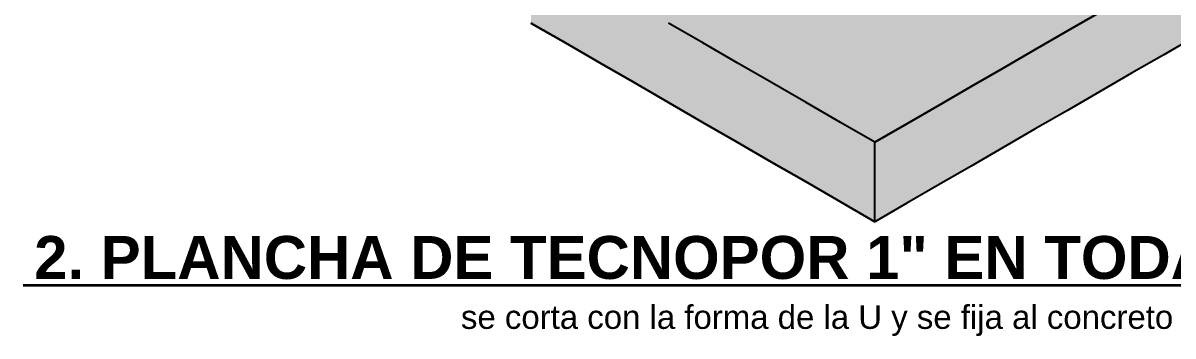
# Model space of a CAD drawing. Header units: metres. Extents: x 0 to 28.4, y 0 to 5.9.
# Drawn here: x 13.15 to 14.598, y 3.831 to 4.225 of the extents above; entities that cross this region are included whole.
import ezdxf
from ezdxf.enums import TextEntityAlignment as Align

# ---------------------------------------------------------------- set-up
doc = ezdxf.new("R2010")
doc.units = ezdxf.units.M
doc.header["$LTSCALE"] = 0.25
doc.layers.add('ISO-ARISTAS', color=8, linetype='CONTINUOUS')
doc.layers.add('TEXTOS', color=7, linetype='CONTINUOUS')
doc.layers.add('ISO-CONCRETO-SUP', color=254, linetype='CONTINUOUS', true_color=0xe8e8e8)
doc.layers.add('TITULOS', color=160, linetype='CONTINUOUS', lineweight=35)
doc.styles.get("Standard").update_dxf_attribs({"font": 'arial.ttf'})
doc.styles.add('TITULOS', font='arialbd.ttf')

msp = doc.modelspace()

# ---------------------------------------------------------------- linework, layer by layer
at = {"layer": 'ISO-ARISTAS', "color": 250}
for p, q in [((14.5056, 4.2383), (14.4652, 4.215)), ((14.4652, 4.215), (14.5056, 4.2383)), ((13.833, 4.2), (13.7897, 4.225)), ((13.7897, 4.225), (13.833, 4.2)), ((14.0062, 4.2), (13.9629, 4.225)), ((14.0062, 4.2), (13.9629, 4.225)), ((14.4248, 4.1917), (14.4652, 4.215)), ((14.4652, 4.215), (14.4248, 4.1917)), ((13.8763, 4.175), (13.833, 4.2)), ((13.833, 4.2), (13.8763, 4.175)), ((14.0495, 4.175), (14.0062, 4.2)), ((14.0495, 4.175), (14.0062, 4.2)), ((14.6269, 4.2083), (14.5865, 4.185)), ((14.6269, 4.2083), (14.5865, 4.185)), ((14.4248, 4.1917), (14.3844, 4.1683)), ((14.3844, 4.1683), (14.4248, 4.1917)), ((13.9196, 4.15), (13.8763, 4.175)), ((13.8763, 4.175), (13.9196, 4.15)), ((14.0928, 4.15), (14.0495, 4.175)), ((14.0928, 4.15), (14.0495, 4.175)), ((14.5865, 4.185), (14.546, 4.1617)), ((14.5865, 4.185), (14.546, 4.1617)), ((14.3844, 4.1683), (14.344, 4.145)), ((14.344, 4.145), (14.3844, 4.1683)), ((14.546, 4.1617), (14.5056, 4.1383)), ((14.546, 4.1617), (14.5056, 4.1383)), ((13.9629, 4.125), (13.9196, 4.15)), ((13.9196, 4.15), (13.9629, 4.125)), ((14.1361, 4.125), (14.0928, 4.15)), ((14.1361, 4.125), (14.0928, 4.15)), ((14.3036, 4.1217), (14.344, 4.145)), ((14.344, 4.145), (14.3036, 4.1217)), ((14.5056, 4.1383), (14.4652, 4.115)), ((14.5056, 4.1383), (14.4652, 4.115)), ((14.0062, 4.1), (13.9629, 4.125)), ((13.9629, 4.125), (14.0062, 4.1)), ((14.1794, 4.1), (14.1361, 4.125)), ((14.1794, 4.1), (14.1361, 4.125)), ((14.3036, 4.1217), (14.2631, 4.0983)), ((14.2631, 4.0983), (14.3036, 4.1217)), ((14.4652, 4.115), (14.4248, 4.0917)), ((14.4652, 4.115), (14.4248, 4.0917)), ((14.0495, 4.075), (14.0062, 4.1)), ((14.0062, 4.1), (14.0495, 4.075)), ((14.2227, 4.075), (14.1794, 4.1)), ((14.2227, 4.075), (14.1794, 4.1)), ((14.2227, 4.075), (14.2631, 4.0983)), ((14.2631, 4.0983), (14.2227, 4.075)), ((14.4248, 4.0917), (14.3844, 4.0683)), ((14.4248, 4.0917), (14.3844, 4.0683)), ((14.0928, 4.05), (14.0495, 4.075)), ((14.0495, 4.075), (14.0928, 4.05)), ((14.2227, 4.025), (14.2227, 4.075)), ((14.2227, 4.025), (14.2227, 4.075)), ((14.3844, 4.0683), (14.344, 4.045)), ((14.3844, 4.0683), (14.344, 4.045)), ((14.1361, 4.025), (14.0928, 4.05)), ((14.0928, 4.05), (14.1361, 4.025)), ((14.344, 4.045), (14.3036, 4.0217)), ((14.344, 4.045), (14.3036, 4.0217)), ((14.1794, 4), (14.1361, 4.025)), ((14.1361, 4.025), (14.1794, 4)), ((14.2227, 3.975), (14.2227, 4.025)), ((14.2227, 3.975), (14.2227, 4.025)), ((14.3036, 4.0217), (14.2631, 3.9983)), ((14.3036, 4.0217), (14.2631, 3.9983)), ((14.2227, 3.975), (14.1794, 4)), ((14.1794, 4), (14.2227, 3.975)), ((14.2631, 3.9983), (14.2227, 3.975)), ((14.2631, 3.9983), (14.2227, 3.975))]:
    msp.add_line(p, q, dxfattribs=at)
at = {"layer": 'ISO-CONCRETO-SUP', "true_color": 0x89847b}
for points in [[(13.833, 4.25), (13.8763, 4.225), (13.833, 4.3), (13.8763, 4.275)], [(13.7897, 4.225), (13.833, 4.2), (13.7897, 4.275), (13.833, 4.25)], [(13.8763, 4.225), (13.9196, 4.2), (13.8763, 4.275), (13.9196, 4.25)], [(13.833, 4.2), (13.8763, 4.175), (13.833, 4.25), (13.8763, 4.225)], [(13.9196, 4.2), (13.9629, 4.175), (13.9196, 4.25), (13.9629, 4.225)], [(13.8763, 4.175), (13.9196, 4.15), (13.8763, 4.225), (13.9196, 4.2)], [(13.9629, 4.175), (14.0062, 4.15), (13.9629, 4.225), (14.0062, 4.2)], [(13.9196, 4.15), (13.9629, 4.125), (13.9196, 4.2), (13.9629, 4.175)], [(14.0062, 4.15), (14.0495, 4.125), (14.0062, 4.2), (14.0495, 4.175)], [(13.9629, 4.125), (14.0062, 4.1), (13.9629, 4.175), (14.0062, 4.15)], [(14.0495, 4.125), (14.0928, 4.1), (14.0495, 4.175), (14.0928, 4.15)], [(14.0062, 4.1), (14.0495, 4.075), (14.0062, 4.15), (14.0495, 4.125)], [(14.0928, 4.1), (14.1361, 4.075), (14.0928, 4.15), (14.1361, 4.125)], [(14.0495, 4.075), (14.0928, 4.05), (14.0495, 4.125), (14.0928, 4.1)], [(14.1361, 4.075), (14.1794, 4.05), (14.1361, 4.125), (14.1794, 4.1)], [(14.0928, 4.05), (14.1361, 4.025), (14.0928, 4.1), (14.1361, 4.075)], [(14.1794, 4.05), (14.2227, 4.025), (14.1794, 4.1), (14.2227, 4.075)], [(14.1361, 4.025), (14.1794, 4), (14.1361, 4.075), (14.1794, 4.05)], [(14.1794, 4), (14.2227, 3.975), (14.1794, 4.05), (14.2227, 4.025)]]:
    msp.add_solid(points, dxfattribs=at)
at = {"layer": 'ISO-CONCRETO-SUP', "true_color": 0x7b776e}
for points in [[(14.5865, 4.235), (14.546, 4.2117), (14.5865, 4.285), (14.546, 4.2617)], [(14.546, 4.2117), (14.5056, 4.1883), (14.546, 4.2617), (14.5056, 4.2383)], [(14.6269, 4.2083), (14.5865, 4.185), (14.6269, 4.2583), (14.5865, 4.235)], [(14.5056, 4.1883), (14.4652, 4.165), (14.5056, 4.2383), (14.4652, 4.215)], [(14.5865, 4.185), (14.546, 4.1617), (14.5865, 4.235), (14.546, 4.2117)], [(14.4652, 4.165), (14.4248, 4.1417), (14.4652, 4.215), (14.4248, 4.1917)], [(14.546, 4.1617), (14.5056, 4.1383), (14.546, 4.2117), (14.5056, 4.1883)], [(14.4248, 4.1417), (14.3844, 4.1183), (14.4248, 4.1917), (14.3844, 4.1683)], [(14.5056, 4.1383), (14.4652, 4.115), (14.5056, 4.1883), (14.4652, 4.165)], [(14.3844, 4.1183), (14.344, 4.095), (14.3844, 4.1683), (14.344, 4.145)], [(14.4652, 4.115), (14.4248, 4.0917), (14.4652, 4.165), (14.4248, 4.1417)], [(14.344, 4.095), (14.3036, 4.0717), (14.344, 4.145), (14.3036, 4.1217)], [(14.4248, 4.0917), (14.3844, 4.0683), (14.4248, 4.1417), (14.3844, 4.1183)], [(14.3036, 4.0717), (14.2631, 4.0483), (14.3036, 4.1217), (14.2631, 4.0983)], [(14.3844, 4.0683), (14.344, 4.045), (14.3844, 4.1183), (14.344, 4.095)], [(14.2631, 4.0483), (14.2227, 4.025), (14.2631, 4.0983), (14.2227, 4.075)], [(14.344, 4.045), (14.3036, 4.0217), (14.344, 4.095), (14.3036, 4.0717)], [(14.3036, 4.0217), (14.2631, 3.9983), (14.3036, 4.0717), (14.2631, 4.0483)], [(14.2631, 3.9983), (14.2227, 3.975), (14.2631, 4.0483), (14.2227, 4.025)]]:
    msp.add_solid(points, dxfattribs=at)
at = {"layer": 'ISO-CONCRETO-SUP', "true_color": 0x989388}
for points in [[(13.8705, 4.2717), (13.9138, 4.2467), (13.8301, 4.2483), (13.8734, 4.2233)], [(13.9543, 4.27), (13.9976, 4.245), (13.9138, 4.2467), (13.9571, 4.2217)], [(14.038, 4.2683), (14.0813, 4.2433), (13.9976, 4.245), (14.0409, 4.22)], [(14.0437, 4.2717), (14.087, 4.2467), (14.0033, 4.2483), (14.0466, 4.2233)], [(14.1217, 4.2667), (14.165, 4.2417), (14.0813, 4.2433), (14.1246, 4.2183)], [(14.1275, 4.27), (14.1708, 4.245), (14.087, 4.2467), (14.1303, 4.2217)], [(14.2054, 4.265), (14.2487, 4.24), (14.165, 4.2417), (14.2083, 4.2167)], [(14.2112, 4.2683), (14.2545, 4.2433), (14.1708, 4.245), (14.2141, 4.22)], [(14.2891, 4.2633), (14.3324, 4.2383), (14.2487, 4.24), (14.292, 4.215)], [(14.2949, 4.2667), (14.3382, 4.2417), (14.2545, 4.2433), (14.2978, 4.2183)], [(14.3728, 4.2617), (14.4161, 4.2367), (14.3324, 4.2383), (14.3757, 4.2133)], [(14.3786, 4.265), (14.4219, 4.24), (14.3382, 4.2417), (14.3815, 4.2167)], [(14.4566, 4.26), (14.4999, 4.235), (14.4161, 4.2367), (14.4594, 4.2117)], [(14.4623, 4.2633), (14.5056, 4.2383), (14.4219, 4.24), (14.4652, 4.215)], [(14.5403, 4.2583), (14.5836, 4.2333), (14.4999, 4.235), (14.5432, 4.21)], [(13.8301, 4.2483), (13.8734, 4.2233), (13.7897, 4.225), (13.833, 4.2)], [(13.9138, 4.2467), (13.9571, 4.2217), (13.8734, 4.2233), (13.9167, 4.1983)], [(13.9976, 4.245), (14.0409, 4.22), (13.9571, 4.2217), (14.0004, 4.1967)], [(14.0033, 4.2483), (14.0466, 4.2233), (13.9629, 4.225), (14.0062, 4.2)], [(14.0813, 4.2433), (14.1246, 4.2183), (14.0409, 4.22), (14.0842, 4.195)], [(14.087, 4.2467), (14.1303, 4.2217), (14.0466, 4.2233), (14.0899, 4.1983)], [(14.1708, 4.245), (14.2141, 4.22), (14.1303, 4.2217), (14.1736, 4.1967)], [(14.2545, 4.2433), (14.2978, 4.2183), (14.2141, 4.22), (14.2574, 4.195)], [(14.624, 4.2567), (14.6673, 4.2317), (14.5836, 4.2333), (14.6269, 4.2083)], [(14.165, 4.2417), (14.2083, 4.2167), (14.1246, 4.2183), (14.1679, 4.1933)], [(14.2487, 4.24), (14.292, 4.215), (14.2083, 4.2167), (14.2516, 4.1917)], [(14.3324, 4.2383), (14.3757, 4.2133), (14.292, 4.215), (14.3353, 4.19)], [(14.3382, 4.2417), (14.3815, 4.2167), (14.2978, 4.2183), (14.3411, 4.1933)], [(14.4161, 4.2367), (14.4594, 4.2117), (14.3757, 4.2133), (14.419, 4.1883)], [(14.4219, 4.24), (14.4652, 4.215), (14.3815, 4.2167), (14.4248, 4.1917)], [(14.4999, 4.235), (14.5432, 4.21), (14.4594, 4.2117), (14.5027, 4.1867)], [(14.5836, 4.2333), (14.6269, 4.2083), (14.5432, 4.21), (14.5865, 4.185)], [(13.8734, 4.2233), (13.9167, 4.1983), (13.833, 4.2), (13.8763, 4.175)], [(13.9571, 4.2217), (14.0004, 4.1967), (13.9167, 4.1983), (13.96, 4.1733)], [(14.0409, 4.22), (14.0842, 4.195), (14.0004, 4.1967), (14.0437, 4.1717)], [(14.0466, 4.2233), (14.0899, 4.1983), (14.0062, 4.2), (14.0495, 4.175)], [(14.1246, 4.2183), (14.1679, 4.1933), (14.0842, 4.195), (14.1275, 4.17)], [(14.1303, 4.2217), (14.1736, 4.1967), (14.0899, 4.1983), (14.1332, 4.1733)], [(14.2083, 4.2167), (14.2516, 4.1917), (14.1679, 4.1933), (14.2112, 4.1683)], [(14.2141, 4.22), (14.2574, 4.195), (14.1736, 4.1967), (14.217, 4.1717)], [(14.292, 4.215), (14.3353, 4.19), (14.2516, 4.1917), (14.2949, 4.1667)], [(14.2978, 4.2183), (14.3411, 4.1933), (14.2574, 4.195), (14.3007, 4.17)], [(14.3815, 4.2167), (14.4248, 4.1917), (14.3411, 4.1933), (14.3844, 4.1683)], [(14.3757, 4.2133), (14.419, 4.1883), (14.3353, 4.19), (14.3786, 4.165)], [(14.4594, 4.2117), (14.5027, 4.1867), (14.419, 4.1883), (14.4623, 4.1633)], [(14.5432, 4.21), (14.5865, 4.185), (14.5027, 4.1867), (14.546, 4.1617)], [(13.9167, 4.1983), (13.96, 4.1733), (13.8763, 4.175), (13.9196, 4.15)], [(14.0004, 4.1967), (14.0437, 4.1717), (13.96, 4.1733), (14.0033, 4.1483)], [(14.0842, 4.195), (14.1275, 4.17), (14.0437, 4.1717), (14.087, 4.1467)], [(14.0899, 4.1983), (14.1332, 4.1733), (14.0495, 4.175), (14.0928, 4.15)], [(14.1679, 4.1933), (14.2112, 4.1683), (14.1275, 4.17), (14.1708, 4.145)], [(14.1736, 4.1967), (14.217, 4.1717), (14.1332, 4.1733), (14.1765, 4.1483)], [(14.2516, 4.1917), (14.2949, 4.1667), (14.2112, 4.1683), (14.2545, 4.1433)], [(14.2574, 4.195), (14.3007, 4.17), (14.217, 4.1717), (14.2603, 4.1467)], [(14.3353, 4.19), (14.3786, 4.165), (14.2949, 4.1667), (14.3382, 4.1417)], [(14.3411, 4.1933), (14.3844, 4.1683), (14.3007, 4.17), (14.344, 4.145)], [(14.419, 4.1883), (14.4623, 4.1633), (14.3786, 4.165), (14.4219, 4.14)], [(14.5027, 4.1867), (14.546, 4.1617), (14.4623, 4.1633), (14.5056, 4.1383)], [(13.96, 4.1733), (14.0033, 4.1483), (13.9196, 4.15), (13.9629, 4.125)], [(14.0437, 4.1717), (14.087, 4.1467), (14.0033, 4.1483), (14.0466, 4.1233)], [(14.1332, 4.1733), (14.1765, 4.1483), (14.0928, 4.15), (14.1361, 4.125)], [(14.217, 4.1717), (14.2603, 4.1467), (14.1765, 4.1483), (14.2198, 4.1233)], [(14.1275, 4.17), (14.1708, 4.145), (14.087, 4.1467), (14.1303, 4.1217)], [(14.2112, 4.1683), (14.2545, 4.1433), (14.1708, 4.145), (14.2141, 4.12)], [(14.2949, 4.1667), (14.3382, 4.1417), (14.2545, 4.1433), (14.2978, 4.1183)], [(14.3007, 4.17), (14.344, 4.145), (14.2603, 4.1467), (14.3036, 4.1217)], [(14.3786, 4.165), (14.4219, 4.14), (14.3382, 4.1417), (14.3815, 4.1167)], [(14.4623, 4.1633), (14.5056, 4.1383), (14.4219, 4.14), (14.4652, 4.115)], [(14.0033, 4.1483), (14.0466, 4.1233), (13.9629, 4.125), (14.0062, 4.1)], [(14.087, 4.1467), (14.1303, 4.1217), (14.0466, 4.1233), (14.0899, 4.0983)], [(14.1708, 4.145), (14.2141, 4.12), (14.1303, 4.1217), (14.1736, 4.0967)], [(14.1765, 4.1483), (14.2198, 4.1233), (14.1361, 4.125), (14.1794, 4.1)], [(14.2545, 4.1433), (14.2978, 4.1183), (14.2141, 4.12), (14.2574, 4.095)], [(14.2603, 4.1467), (14.3036, 4.1217), (14.2198, 4.1233), (14.2631, 4.0983)], [(14.3382, 4.1417), (14.3815, 4.1167), (14.2978, 4.1183), (14.3411, 4.0933)], [(14.4219, 4.14), (14.4652, 4.115), (14.3815, 4.1167), (14.4248, 4.0917)], [(14.0466, 4.1233), (14.0899, 4.0983), (14.0062, 4.1), (14.0495, 4.075)], [(14.1303, 4.1217), (14.1736, 4.0967), (14.0899, 4.0983), (14.1332, 4.0733)], [(14.2141, 4.12), (14.2574, 4.095), (14.1736, 4.0967), (14.217, 4.0717)], [(14.2198, 4.1233), (14.2631, 4.0983), (14.1794, 4.1), (14.2227, 4.075)], [(14.2978, 4.1183), (14.3411, 4.0933), (14.2574, 4.095), (14.3007, 4.07)], [(14.3815, 4.1167), (14.4248, 4.0917), (14.3411, 4.0933), (14.3844, 4.0683)], [(14.0899, 4.0983), (14.1332, 4.0733), (14.0495, 4.075), (14.0928, 4.05)], [(14.1736, 4.0967), (14.217, 4.0717), (14.1332, 4.0733), (14.1765, 4.0483)], [(14.2574, 4.095), (14.3007, 4.07), (14.217, 4.0717), (14.2603, 4.0467)], [(14.3411, 4.0933), (14.3844, 4.0683), (14.3007, 4.07), (14.344, 4.045)], [(14.1332, 4.0733), (14.1765, 4.0483), (14.0928, 4.05), (14.1361, 4.025)], [(14.217, 4.0717), (14.2603, 4.0467), (14.1765, 4.0483), (14.2198, 4.0233)], [(14.3007, 4.07), (14.344, 4.045), (14.2603, 4.0467), (14.3036, 4.0217)], [(14.1765, 4.0483), (14.2198, 4.0233), (14.1361, 4.025), (14.1794, 4)], [(14.2603, 4.0467), (14.3036, 4.0217), (14.2198, 4.0233), (14.2631, 3.9983)], [(14.2198, 4.0233), (14.2631, 3.9983), (14.1794, 4), (14.2227, 3.975)]]:
    msp.add_solid(points, dxfattribs=at)
at = {"layer": 'TITULOS'}
msp.add_line((13.15, 3.895), (15.15, 3.895), dxfattribs=at)

# ---------------------------------------------------------------- texts
at = {"layer": 'TEXTOS'}
msp.add_text('se corta con la forma de la U y se fija al concreto', height=0.0297, dxfattribs=at).set_placement((14.15, 3.855), align=Align.MIDDLE_CENTER)
at = {"layer": 'TITULOS', "style": 'TITULOS'}
msp.add_text('2. PLANCHA DE TECNOPOR 1" EN TODA LA SECCION', height=0.054, dxfattribs=at).set_placement((14.15, 3.93), align=Align.MIDDLE_CENTER)

doc.saveas('drawing.dxf')
